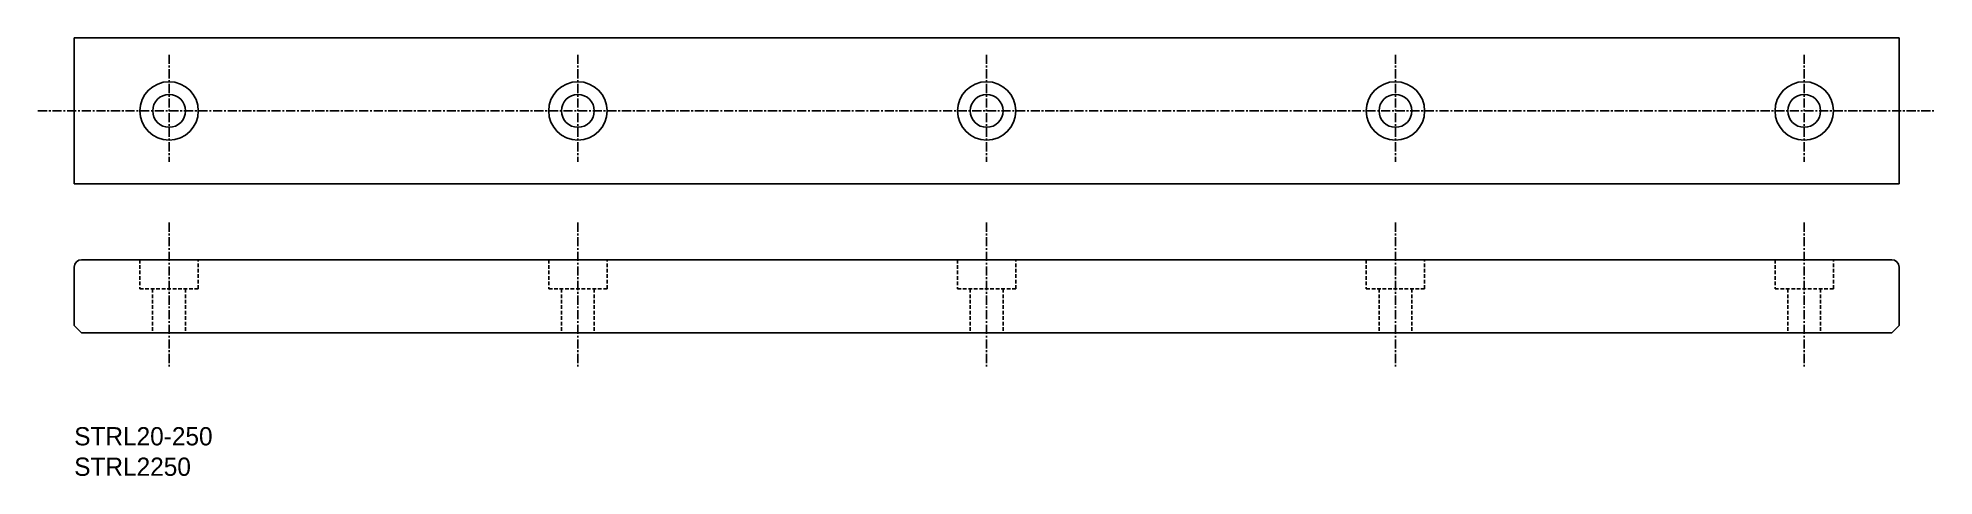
# Model space of a CAD drawing. Extents: x 5 to 265, y 10 to 70.
import ezdxf

# ---------------------------------------------------------------- set-up
doc = ezdxf.new("R2010")
doc.units = 0
doc.linetypes.add('CENTER', pattern=[2, 1.25, -0.25, 0.25, -0.25])
doc.linetypes.add('DASHED', pattern=[0.75, 0.5, -0.25])
doc.layers.get('0').update_dxf_attribs({"linetype": 'CONTINUOUS'})
doc.layers.add('CENTER', color=1, linetype='CENTER')

msp = doc.modelspace()

# ---------------------------------------------------------------- linework, layer by layer
at = {"color": 7, "linetype": 'CONTINUOUS'}
for p, q in [((10, 70), (260, 70)), ((10, 70), (10, 50)), ((260, 70), (260, 50)), ((10, 50), (260, 50)), ((11, 39.61), (259, 39.61)), ((10, 38.61), (10, 30.61)), ((260, 38.61), (260, 30.61)), ((11, 29.61), (10, 30.61)), ((11, 29.61), (259, 29.61)), ((259, 29.61), (260, 30.61))]:
    msp.add_line(p, q, dxfattribs=at)
at = {"color": 3, "linetype": 'DASHED'}
for p, q in [((18.99, 39.61), (18.99, 35.61)), ((26.99, 35.61), (26.99, 39.61)), ((75, 39.61), (75, 35.61)), ((83, 35.61), (83, 39.61)), ((131, 39.61), (131, 35.61)), ((139, 35.61), (139, 39.61)), ((187, 39.61), (187, 35.61)), ((195, 35.61), (195, 39.61)), ((243, 39.61), (243, 35.61)), ((251, 35.61), (251, 39.61)), ((18.99, 35.61), (26.99, 35.61)), ((20.74, 35.61), (20.74, 29.61)), ((25.24, 35.61), (25.24, 29.61)), ((75, 35.61), (83, 35.61)), ((76.75, 35.61), (76.75, 29.61)), ((81.25, 35.61), (81.25, 29.61)), ((131, 35.61), (139, 35.61)), ((132.75, 35.61), (132.75, 29.61)), ((137.25, 35.61), (137.25, 29.61)), ((187, 35.61), (195, 35.61)), ((188.75, 35.61), (188.75, 29.61)), ((193.25, 35.61), (193.25, 29.61)), ((243, 35.61), (251, 35.61)), ((244.75, 35.61), (244.75, 29.61)), ((249.25, 35.61), (249.25, 29.61))]:
    msp.add_line(p, q, dxfattribs=at)
at = {"color": 7, "linetype": 'CONTINUOUS'}
for centre, radius in [((23, 60), 4), ((79, 60), 4), ((135, 60), 4), ((191, 60), 4), ((247, 60), 4), ((23, 60), 2.25), ((79, 60), 2.25), ((135, 60), 2.25), ((191, 60), 2.25), ((247, 60), 2.25)]:
    msp.add_circle(centre, radius, dxfattribs=at)
for centre, start, end in [((11, 38.61), 90, 180), ((259, 38.61), 0, 90)]:
    msp.add_arc(centre, 1, start, end, dxfattribs=at)
at = {"layer": 'CENTER', "color": 1, "linetype": 'CENTER'}
for p, q in [((23, 67.7), (23, 53.01)), ((79, 67.7), (79, 53.01)), ((135, 67.7), (135, 53.01)), ((191, 67.7), (191, 53.01)), ((247, 67.7), (247, 53.01)), ((5.03, 60), (264.79, 60)), ((20, 50), (20, 50)), ((23, 44.7), (23, 24.98)), ((79, 44.7), (79, 24.98)), ((135, 44.7), (135, 24.98)), ((191, 44.7), (191, 24.98)), ((247, 44.7), (247, 24.98))]:
    msp.add_line(p, q, dxfattribs=at)

# ---------------------------------------------------------------- texts
for s, p in [('STRL20-250', (10, 14.17)), ('STRL2250', (10, 10))]:
    msp.add_text(s, height=2.5).set_placement(p)

doc.saveas('drawing.dxf')
